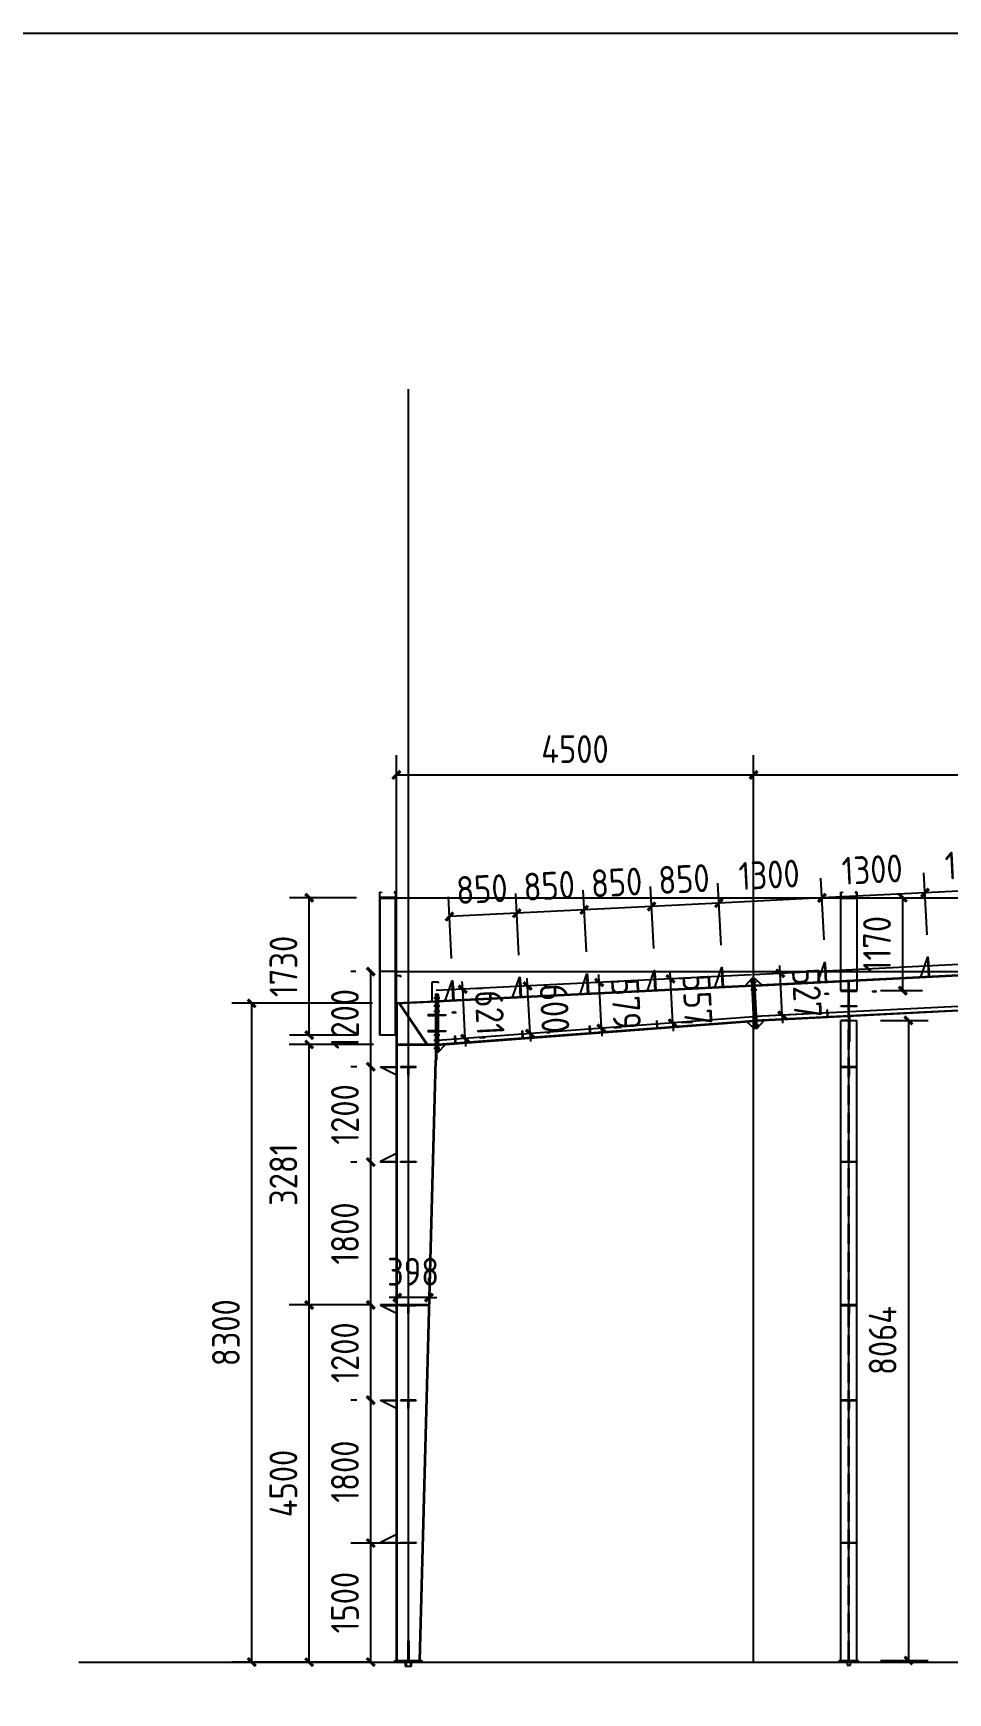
# Model space of a CAD drawing. Extents: x 102162 to 621267, y -39398 to 328893.
# Drawn here: x 176987 to 188513, y 65692 to 86602 of the extents above; entities that cross this region are included whole.
import ezdxf

# ---------------------------------------------------------------- set-up
doc = ezdxf.new("R2010")
doc.units = 0
doc.header["$LTSCALE"] = 1000
doc.header["$MEASUREMENT"] = 0
doc.linetypes.add('DASH', pattern=[0.35, 0.25, -0.1])
doc.layers.add('AXIS', color=3, linetype='Continuous')
doc.layers.add('DOTE', color=1, linetype='Continuous')
doc.styles.get("Standard").update_dxf_attribs({"font": 'gbenor.shx', "bigfont": 'gbcbig.shx'})
doc.dimstyles.get("Standard").update_dxf_attribs({"dimscale": 100, "dimtxt": 3.5, "dimasz": 1, "dimexe": 2.5, "dimexo": 3, "dimgap": 1.5, "dimtad": 1, "dimdec": 0, "dimzin": 0, "dimdsep": 46, "dimtxsty": 'Standard', "dimblk": 'ARCHTICK', "dimcen": 0.09, "dimadec": 0, "dimazin": 0, "dimtfac": 1, "dimtdec": 0, "dimtix": 1, "dimtmove": 2, "dimatfit": 3, "dimfxl": 1, "dimtolj": 1, "dimtzin": 0, "dimarcsym": 0})

# ---------------------------------------------------------------- blocks, each defined once
blk = doc.blocks.new('_ArchTick')
at = {"color": 0, "linetype": 'ByBlock', "const_width": 0.4}
blk.add_lwpolyline([(-0.5, -0.5), (0.5, 0.5)], dxfattribs=at)
blk = doc.blocks.new('*D3036')
at = {"layer": 'AXIS', "color": 0, "lineweight": -2}
for p, q in [((181565, 74676), (181565, 77507)), ((186065, 75169), (186065, 77507)), ((181565, 77257), (186065, 77257))]:
    blk.add_line(p, q, dxfattribs=at)
at = {"layer": 'Defpoints', "color": 0}
for p in [(186065, 77257), (186065, 74869), (181565, 74376)]:
    blk.add_point(p, dxfattribs=at)
at = {"layer": 'AXIS', "color": 0, "lineweight": -2, "xscale": 100, "yscale": 100, "zscale": 100, "rotation": 180}
blk.add_blockref('_ArchTick', (181565, 77257), dxfattribs=at)
at = {"layer": 'AXIS', "color": 0, "lineweight": -2, "xscale": 100, "yscale": 100, "zscale": 100}
blk.add_blockref('_ArchTick', (186065, 77257), dxfattribs=at)
at = {"layer": 'AXIS', "color": 0, "insert": (183815, 77582), "char_height": 350, "attachment_point": 5}
blk.add_mtext('\\A1;4500', dxfattribs=at)
blk = doc.blocks.new('*D3037')
at = {"layer": 'AXIS', "color": 0, "lineweight": -2}
for p, q in [((186065, 75169), (186065, 77507)), ((194365, 74097), (194365, 77507)), ((186065, 77257), (194365, 77257))]:
    blk.add_line(p, q, dxfattribs=at)
at = {"layer": 'Defpoints', "color": 0}
for p in [(194365, 77257), (186065, 74869), (194365, 73797)]:
    blk.add_point(p, dxfattribs=at)
at = {"layer": 'AXIS', "color": 0, "lineweight": -2, "xscale": 100, "yscale": 100, "zscale": 100, "rotation": 180}
blk.add_blockref('_ArchTick', (186065, 77257), dxfattribs=at)
at = {"layer": 'AXIS', "color": 0, "lineweight": -2, "xscale": 100, "yscale": 100, "zscale": 100}
blk.add_blockref('_ArchTick', (194365, 77257), dxfattribs=at)
at = {"layer": 'AXIS', "color": 0, "insert": (190215, 77582), "char_height": 350, "attachment_point": 5}
blk.add_mtext('\\A1;8300', dxfattribs=at)
blk = doc.blocks.new('*D3047')
at = {"layer": 'AXIS', "color": 0, "lineweight": -2}
for p, q in [((188252, 75242), (188213, 76021)), ((189551, 75307), (189512, 76086)), ((189524, 75836), (188226, 75771))]:
    blk.add_line(p, q, dxfattribs=at)
at = {"layer": 'Defpoints', "color": 0}
for p in [(188226, 75771), (188267, 74943), (189566, 75008)]:
    blk.add_point(p, dxfattribs=at)
at = {"layer": 'AXIS', "color": 0, "lineweight": -2, "xscale": 100, "yscale": 100, "zscale": 100}
for p, rotation in [((189524, 75836), 2.862405226111751), ((188226, 75771), 182.8624052261118)]:
    blk.add_blockref('_ArchTick', p, dxfattribs=dict(at, rotation=rotation))
at = {"layer": 'AXIS', "color": 0, "insert": (188859, 76129), "char_height": 350, "attachment_point": 5, "rotation": 2.8624}
blk.add_mtext('\\A1;1300', dxfattribs=at)
blk = doc.blocks.new('*D3048')
at = {"layer": 'AXIS', "color": 0, "lineweight": -2}
for p, q in [((186954, 75178), (186915, 75956)), ((188252, 75242), (188213, 76021)), ((188226, 75771), (186927, 75707))]:
    blk.add_line(p, q, dxfattribs=at)
at = {"layer": 'Defpoints', "color": 0}
for p in [(186927, 75707), (186969, 74878), (188267, 74943)]:
    blk.add_point(p, dxfattribs=at)
at = {"layer": 'AXIS', "color": 0, "lineweight": -2, "xscale": 100, "yscale": 100, "zscale": 100}
for p, rotation in [((186927, 75707), 182.8624052261118), ((188226, 75771), 2.862405226111751)]:
    blk.add_blockref('_ArchTick', p, dxfattribs=dict(at, rotation=rotation))
at = {"layer": 'AXIS', "color": 0, "insert": (187560, 76064), "char_height": 350, "attachment_point": 5, "rotation": 2.8624}
blk.add_mtext('\\A1;1300', dxfattribs=at)
blk = doc.blocks.new('*D3049')
at = {"layer": 'AXIS', "color": 0, "lineweight": -2}
for p, q in [((186954, 75178), (186915, 75956)), ((185655, 75113), (185617, 75891)), ((186927, 75707), (185629, 75642))]:
    blk.add_line(p, q, dxfattribs=at)
at = {"layer": 'Defpoints', "color": 0}
for p in [(185629, 75642), (186969, 74878), (185670, 74813)]:
    blk.add_point(p, dxfattribs=at)
at = {"layer": 'AXIS', "color": 0, "lineweight": -2, "xscale": 100, "yscale": 100, "zscale": 100}
for p, rotation in [((185629, 75642), 182.8624052261118), ((186927, 75707), 2.862405226111751)]:
    blk.add_blockref('_ArchTick', p, dxfattribs=dict(at, rotation=rotation))
at = {"layer": 'AXIS', "color": 0, "insert": (186262, 75999), "char_height": 350, "attachment_point": 5, "rotation": 2.8624}
blk.add_mtext('\\A1;1300', dxfattribs=at)
blk = doc.blocks.new('*D3050')
at = {"layer": 'AXIS', "color": 0, "lineweight": -2}
for p, q in [((184807, 75070), (184768, 75849)), ((185655, 75113), (185617, 75891)), ((185629, 75642), (184780, 75599))]:
    blk.add_line(p, q, dxfattribs=at)
at = {"layer": 'Defpoints', "color": 0}
for p in [(184780, 75599), (184822, 74771), (185670, 74813)]:
    blk.add_point(p, dxfattribs=at)
at = {"layer": 'AXIS', "color": 0, "lineweight": -2, "xscale": 100, "yscale": 100, "zscale": 100}
for p, rotation in [((185629, 75642), 2.86240522611295), ((184780, 75599), 182.862405226113)]:
    blk.add_blockref('_ArchTick', p, dxfattribs=dict(at, rotation=rotation))
at = {"layer": 'AXIS', "color": 0, "insert": (185188, 75945), "char_height": 350, "attachment_point": 5, "rotation": 2.8624}
blk.add_mtext('\\A1;850', dxfattribs=at)
blk = doc.blocks.new('*D3051')
at = {"layer": 'AXIS', "color": 0, "lineweight": -2}
for p, q in [((183958, 75028), (183919, 75806)), ((184807, 75070), (184768, 75849)), ((184780, 75599), (183931, 75557))]:
    blk.add_line(p, q, dxfattribs=at)
at = {"layer": 'Defpoints', "color": 0}
for p in [(183931, 75557), (183973, 74728), (184822, 74771)]:
    blk.add_point(p, dxfattribs=at)
at = {"layer": 'AXIS', "color": 0, "lineweight": -2, "xscale": 100, "yscale": 100, "zscale": 100}
for p, rotation in [((183931, 75557), 182.8624052261118), ((184780, 75599), 2.862405226111751)]:
    blk.add_blockref('_ArchTick', p, dxfattribs=dict(at, rotation=rotation))
at = {"layer": 'AXIS', "color": 0, "insert": (184339, 75902), "char_height": 350, "attachment_point": 5, "rotation": 2.8624}
blk.add_mtext('\\A1;850', dxfattribs=at)
blk = doc.blocks.new('*D3052')
at = {"layer": 'AXIS', "color": 0, "lineweight": -2}
for p, q in [((183109, 74985), (183070, 75764)), ((183958, 75028), (183919, 75806)), ((183931, 75557), (183082, 75514))]:
    blk.add_line(p, q, dxfattribs=at)
at = {"layer": 'Defpoints', "color": 0}
for p in [(183082, 75514), (183124, 74686), (183973, 74728)]:
    blk.add_point(p, dxfattribs=at)
at = {"layer": 'AXIS', "color": 0, "lineweight": -2, "xscale": 100, "yscale": 100, "zscale": 100}
for p, rotation in [((183082, 75514), 182.8624052261118), ((183931, 75557), 2.862405226111751)]:
    blk.add_blockref('_ArchTick', p, dxfattribs=dict(at, rotation=rotation))
at = {"layer": 'AXIS', "color": 0, "insert": (183490, 75860), "char_height": 350, "attachment_point": 5, "rotation": 2.8624}
blk.add_mtext('\\A1;850', dxfattribs=at)
blk = doc.blocks.new('*D3053')
at = {"layer": 'AXIS', "color": 0, "lineweight": -2}
for p, q in [((182260, 74943), (182221, 75721)), ((183109, 74985), (183070, 75764)), ((183082, 75514), (182233, 75472))]:
    blk.add_line(p, q, dxfattribs=at)
at = {"layer": 'Defpoints', "color": 0}
for p in [(182233, 75472), (183124, 74686), (182275, 74643)]:
    blk.add_point(p, dxfattribs=at)
at = {"layer": 'AXIS', "color": 0, "lineweight": -2, "xscale": 100, "yscale": 100, "zscale": 100}
for p, rotation in [((182233, 75472), 182.8624052261118), ((183082, 75514), 2.862405226111751)]:
    blk.add_blockref('_ArchTick', p, dxfattribs=dict(at, rotation=rotation))
at = {"layer": 'AXIS', "color": 0, "insert": (182642, 75818), "char_height": 350, "attachment_point": 5, "rotation": 2.8624}
blk.add_mtext('\\A1;850', dxfattribs=at)
blk = doc.blocks.new('*D3072')
at = {"layer": 'AXIS', "color": 0, "lineweight": -2}
for p, q in [((181415, 67579), (180991, 67579)), ((181241, 66079), (181241, 67579)), ((181245, 66079), (180991, 66079))]:
    blk.add_line(p, q, dxfattribs=at)
at = {"layer": 'Defpoints', "color": 0}
for p in [(181241, 67579), (181715, 67579), (181545, 66079)]:
    blk.add_point(p, dxfattribs=at)
at = {"layer": 'AXIS', "color": 0, "lineweight": -2, "xscale": 100, "yscale": 100, "zscale": 100}
for p, rotation in [((181241, 67579), 90), ((181241, 66079), 270)]:
    blk.add_blockref('_ArchTick', p, dxfattribs=dict(at, rotation=rotation))
at = {"layer": 'AXIS', "color": 0, "insert": (180916, 66829), "char_height": 350, "attachment_point": 5, "rotation": 90}
blk.add_mtext('\\A1;1500', dxfattribs=at)
blk = doc.blocks.new('*D3073')
at = {"layer": 'AXIS', "color": 0, "lineweight": -2}
for p, q in [((181065, 69379), (180991, 69379)), ((181241, 67579), (181241, 69379)), ((181415, 67579), (180991, 67579))]:
    blk.add_line(p, q, dxfattribs=at)
at = {"layer": 'Defpoints', "color": 0}
for p in [(181241, 69379), (181365, 69379), (181715, 67579)]:
    blk.add_point(p, dxfattribs=at)
at = {"layer": 'AXIS', "color": 0, "lineweight": -2, "xscale": 100, "yscale": 100, "zscale": 100}
for p, rotation in [((181241, 69379), 90), ((181241, 67579), 270)]:
    blk.add_blockref('_ArchTick', p, dxfattribs=dict(at, rotation=rotation))
at = {"layer": 'AXIS', "color": 0, "insert": (180916, 68479), "char_height": 350, "attachment_point": 5, "rotation": 90}
blk.add_mtext('\\A1;1800', dxfattribs=at)
blk = doc.blocks.new('*D3074')
at = {"layer": 'AXIS', "color": 0, "lineweight": -2}
for p, q in [((181065, 70579), (180991, 70579)), ((181241, 69379), (181241, 70579)), ((181065, 69379), (180991, 69379))]:
    blk.add_line(p, q, dxfattribs=at)
at = {"layer": 'Defpoints', "color": 0}
for p in [(181241, 70579), (181365, 70579), (181365, 69379)]:
    blk.add_point(p, dxfattribs=at)
at = {"layer": 'AXIS', "color": 0, "lineweight": -2, "xscale": 100, "yscale": 100, "zscale": 100}
for p, rotation in [((181241, 70579), 90), ((181241, 69379), 270)]:
    blk.add_blockref('_ArchTick', p, dxfattribs=dict(at, rotation=rotation))
at = {"layer": 'AXIS', "color": 0, "insert": (180916, 69979), "char_height": 350, "attachment_point": 5, "rotation": 90}
blk.add_mtext('\\A1;1200', dxfattribs=at)
blk = doc.blocks.new('*D3075')
at = {"layer": 'AXIS', "color": 0, "lineweight": -2}
for p, q in [((181065, 72379), (180991, 72379)), ((181241, 70579), (181241, 72379)), ((181065, 70579), (180991, 70579))]:
    blk.add_line(p, q, dxfattribs=at)
at = {"layer": 'Defpoints', "color": 0}
for p in [(181241, 72379), (181365, 72379), (181365, 70579)]:
    blk.add_point(p, dxfattribs=at)
at = {"layer": 'AXIS', "color": 0, "lineweight": -2, "xscale": 100, "yscale": 100, "zscale": 100}
for p, rotation in [((181241, 72379), 90), ((181241, 70579), 270)]:
    blk.add_blockref('_ArchTick', p, dxfattribs=dict(at, rotation=rotation))
at = {"layer": 'AXIS', "color": 0, "insert": (180916, 71479), "char_height": 350, "attachment_point": 5, "rotation": 90}
blk.add_mtext('\\A1;1800', dxfattribs=at)
blk = doc.blocks.new('*D3076')
at = {"layer": 'AXIS', "color": 0, "lineweight": -2}
for p, q in [((181065, 73579), (180991, 73579)), ((181241, 72379), (181241, 73579)), ((181065, 72379), (180991, 72379))]:
    blk.add_line(p, q, dxfattribs=at)
at = {"layer": 'Defpoints', "color": 0}
for p in [(181241, 73579), (181365, 73579), (181365, 72379)]:
    blk.add_point(p, dxfattribs=at)
at = {"layer": 'AXIS', "color": 0, "lineweight": -2, "xscale": 100, "yscale": 100, "zscale": 100}
for p, rotation in [((181241, 73579), 90), ((181241, 72379), 270)]:
    blk.add_blockref('_ArchTick', p, dxfattribs=dict(at, rotation=rotation))
at = {"layer": 'AXIS', "color": 0, "insert": (180916, 72979), "char_height": 350, "attachment_point": 5, "rotation": 90}
blk.add_mtext('\\A1;1200', dxfattribs=at)
blk = doc.blocks.new('*D3077')
at = {"layer": 'AXIS', "color": 0, "lineweight": -2}
for p, q in [((181055, 74779), (180991, 74779)), ((181241, 73579), (181241, 74779)), ((181065, 73579), (180991, 73579))]:
    blk.add_line(p, q, dxfattribs=at)
at = {"layer": 'Defpoints', "color": 0}
for p in [(181241, 74779), (181355, 74779), (181365, 73579)]:
    blk.add_point(p, dxfattribs=at)
at = {"layer": 'AXIS', "color": 0, "lineweight": -2, "xscale": 100, "yscale": 100, "zscale": 100}
for p, rotation in [((181241, 74779), 90), ((181241, 73579), 270)]:
    blk.add_blockref('_ArchTick', p, dxfattribs=dict(at, rotation=rotation))
at = {"layer": 'AXIS', "color": 0, "insert": (180916, 74179), "char_height": 350, "attachment_point": 5, "rotation": 90}
blk.add_mtext('\\A1;1200', dxfattribs=at)
blk = doc.blocks.new('*D3078')
at = {"layer": 'AXIS', "color": 0, "lineweight": -2}
for p, q in [((181265, 70579), (180215, 70579)), ((180465, 66079), (180465, 70579)), ((181245, 66079), (180215, 66079))]:
    blk.add_line(p, q, dxfattribs=at)
at = {"layer": 'Defpoints', "color": 0}
for p in [(180465, 70579), (181565, 70579), (181545, 66079)]:
    blk.add_point(p, dxfattribs=at)
at = {"layer": 'AXIS', "color": 0, "lineweight": -2, "xscale": 100, "yscale": 100, "zscale": 100}
for p, rotation in [((180465, 70579), 90), ((180465, 66079), 270)]:
    blk.add_blockref('_ArchTick', p, dxfattribs=dict(at, rotation=rotation))
at = {"layer": 'AXIS', "color": 0, "insert": (180140, 68329), "char_height": 350, "attachment_point": 5, "rotation": 90}
blk.add_mtext('\\A1;4500', dxfattribs=at)
blk = doc.blocks.new('*D3079')
at = {"layer": 'AXIS', "color": 0, "lineweight": -2}
for p, q in [((181275, 73860), (180215, 73860)), ((180465, 70579), (180465, 73860)), ((181265, 70579), (180215, 70579))]:
    blk.add_line(p, q, dxfattribs=at)
at = {"layer": 'Defpoints', "color": 0}
for p in [(180465, 73860), (181575, 73860), (181565, 70579)]:
    blk.add_point(p, dxfattribs=at)
at = {"layer": 'AXIS', "color": 0, "lineweight": -2, "xscale": 100, "yscale": 100, "zscale": 100}
for p, rotation in [((180465, 73860), 90), ((180465, 70579), 270)]:
    blk.add_blockref('_ArchTick', p, dxfattribs=dict(at, rotation=rotation))
at = {"layer": 'AXIS', "color": 0, "insert": (180140, 72220), "char_height": 350, "attachment_point": 5, "rotation": 90}
blk.add_mtext('\\A1;3281', dxfattribs=at)
blk = doc.blocks.new('*D3080')
at = {"layer": 'AXIS', "color": 0, "lineweight": -2}
for p, q in [((181265, 74379), (179491, 74379)), ((179741, 66079), (179741, 74379)), ((181245, 66079), (179491, 66079))]:
    blk.add_line(p, q, dxfattribs=at)
at = {"layer": 'Defpoints', "color": 0}
for p in [(179741, 74379), (181565, 74379), (181545, 66079)]:
    blk.add_point(p, dxfattribs=at)
at = {"layer": 'AXIS', "color": 0, "lineweight": -2, "xscale": 100, "yscale": 100, "zscale": 100}
for p, rotation in [((179741, 74379), 90), ((179741, 66079), 270)]:
    blk.add_blockref('_ArchTick', p, dxfattribs=dict(at, rotation=rotation))
at = {"layer": 'AXIS', "color": 0, "insert": (179416, 70229), "char_height": 350, "attachment_point": 5, "rotation": 90}
blk.add_mtext('\\A1;8300', dxfattribs=at)
blk = doc.blocks.new('*D3091')
at = {"color": 0, "lineweight": -2}
for p, q in [((187665, 75709), (188196, 75709)), ((187946, 74539), (187946, 75709)), ((187665, 74539), (188196, 74539))]:
    blk.add_line(p, q, dxfattribs=at)
at = {"layer": 'Defpoints', "color": 0}
for p in [(187365, 75709), (187946, 75709), (187365, 74539)]:
    blk.add_point(p, dxfattribs=at)
at = {"color": 0, "lineweight": -2, "xscale": 100, "yscale": 100, "zscale": 100}
for p, rotation in [((187946, 75709), 90), ((187946, 74539), 270)]:
    blk.add_blockref('_ArchTick', p, dxfattribs=dict(at, rotation=rotation))
at = {"color": 0, "insert": (187621, 75124), "char_height": 350, "attachment_point": 5, "rotation": 90}
blk.add_mtext('\\A1;1170', dxfattribs=at)
blk = doc.blocks.new('*D3094')
at = {"color": 0, "lineweight": -2}
for p, q in [((181061, 75709), (180216, 75709)), ((180466, 73979), (180466, 75709)), ((181061, 73979), (180216, 73979))]:
    blk.add_line(p, q, dxfattribs=at)
at = {"layer": 'Defpoints', "color": 0}
for p in [(180466, 75709), (181361, 75709), (181361, 73979)]:
    blk.add_point(p, dxfattribs=at)
at = {"color": 0, "lineweight": -2, "xscale": 100, "yscale": 100, "zscale": 100}
for p, rotation in [((180466, 75709), 90), ((180466, 73979), 270)]:
    blk.add_blockref('_ArchTick', p, dxfattribs=dict(at, rotation=rotation))
at = {"color": 0, "insert": (180141, 74844), "char_height": 350, "attachment_point": 5, "rotation": 90}
blk.add_mtext('\\A1;1730', dxfattribs=at)
blk = doc.blocks.new('*D3095')
at = {"layer": 'AXIS', "color": 0, "lineweight": -2}
for p, q in [((181575, 70879), (181575, 70922)), ((181974, 70879), (181974, 70922)), ((181575, 70672), (181475, 70672)), ((181974, 70672), (181575, 70672)), ((181974, 70672), (182074, 70672))]:
    blk.add_line(p, q, dxfattribs=at)
at = {"layer": 'Defpoints', "color": 0}
for p in [(181575, 70672), (181575, 70579), (181974, 70579)]:
    blk.add_point(p, dxfattribs=at)
at = {"layer": 'AXIS', "color": 0, "lineweight": -2, "xscale": 100, "yscale": 100, "zscale": 100}
blk.add_blockref('_ArchTick', (181575, 70672), dxfattribs=at)
at = {"layer": 'AXIS', "color": 0, "lineweight": -2, "xscale": 100, "yscale": 100, "zscale": 100, "rotation": 180}
blk.add_blockref('_ArchTick', (181974, 70672), dxfattribs=at)
at = {"layer": 'AXIS', "color": 0, "insert": (181775, 70997), "char_height": 350, "attachment_point": 5}
blk.add_mtext('\\A1;398', dxfattribs=at)
blk = doc.blocks.new('*D3098')
at = {"color": 0, "lineweight": -2}
for p, q in [((187665, 74163), (188267, 74163)), ((188017, 74163), (188017, 66099)), ((187665, 66099), (188267, 66099))]:
    blk.add_line(p, q, dxfattribs=at)
at = {"layer": 'Defpoints', "color": 0}
for p in [(187365, 74163), (187365, 66099), (188017, 66099)]:
    blk.add_point(p, dxfattribs=at)
at = {"color": 0, "lineweight": -2, "xscale": 100, "yscale": 100, "zscale": 100}
for p, rotation in [((188017, 74163), 90), ((188017, 66099), 270)]:
    blk.add_blockref('_ArchTick', p, dxfattribs=dict(at, rotation=rotation))
at = {"color": 0, "insert": (187692, 70131), "char_height": 350, "attachment_point": 5, "rotation": 90}
blk.add_mtext('\\A1;8064', dxfattribs=at)
blk = doc.blocks.new('*D3100')
at = {"color": 0, "lineweight": -2}
for p, q in [((183218, 74597), (183213, 74697)), ((183248, 73998), (183218, 74597)), ((183428, 74607), (183468, 74609)), ((183248, 73998), (183253, 73898)), ((183458, 74008), (183497, 74010))]:
    blk.add_line(p, q, dxfattribs=at)
at = {"layer": 'Defpoints', "color": 0}
for p in [(183128, 74592), (183218, 74597), (183158, 73993)]:
    blk.add_point(p, dxfattribs=at)
at = {"color": 0, "lineweight": -2, "xscale": 100, "yscale": 100, "zscale": 100}
for p, rotation in [((183218, 74597), 272.8624052261177), ((183248, 73998), 92.86240522611776)]:
    blk.add_blockref('_ArchTick', p, dxfattribs=dict(at, rotation=rotation))
at = {"color": 0, "insert": (183557, 74314), "char_height": 350, "attachment_point": 5, "rotation": 272.8624}
blk.add_mtext('\\A1;600', dxfattribs=at)
blk = doc.blocks.new('*D3101')
at = {"color": 0, "lineweight": -2}
for p, q in [((184120, 74642), (184115, 74742)), ((184277, 74650), (184370, 74654)), ((184149, 74064), (184120, 74642)), ((184149, 74064), (184154, 73964)), ((184306, 74072), (184399, 74077))]:
    blk.add_line(p, q, dxfattribs=at)
at = {"layer": 'Defpoints', "color": 0}
for p in [(183977, 74635), (184120, 74642), (184006, 74057)]:
    blk.add_point(p, dxfattribs=at)
at = {"color": 0, "lineweight": -2, "xscale": 100, "yscale": 100, "zscale": 100}
for p, rotation in [((184120, 74642), 272.8624052261032), ((184149, 74064), 92.86240522610319)]:
    blk.add_blockref('_ArchTick', p, dxfattribs=dict(at, rotation=rotation))
at = {"color": 0, "insert": (184459, 74369), "char_height": 350, "attachment_point": 5, "rotation": 272.8624}
blk.add_mtext('\\A1;579', dxfattribs=at)
blk = doc.blocks.new('*D3102')
at = {"color": 0, "lineweight": -2}
for p, q in [((185019, 74687), (185014, 74787)), ((185047, 74130), (185019, 74687)), ((185126, 74692), (185269, 74699)), ((185047, 74130), (185052, 74030)), ((185154, 74136), (185297, 74143))]:
    blk.add_line(p, q, dxfattribs=at)
at = {"layer": 'Defpoints', "color": 0}
for p in [(184826, 74677), (185019, 74687), (184854, 74121)]:
    blk.add_point(p, dxfattribs=at)
at = {"color": 0, "lineweight": -2, "xscale": 100, "yscale": 100, "zscale": 100}
for p, rotation in [((185019, 74687), 272.8624052261235), ((185047, 74130), 92.86240522612347)]:
    blk.add_blockref('_ArchTick', p, dxfattribs=dict(at, rotation=rotation))
at = {"color": 0, "insert": (185358, 74425), "char_height": 350, "attachment_point": 5, "rotation": 272.8624}
blk.add_mtext('\\A1;557', dxfattribs=at)
blk = doc.blocks.new('*D3103')
at = {"color": 0, "lineweight": -2}
for p, q in [((186674, 74770), (186151, 74743)), ((186401, 74756), (186396, 74856)), ((186427, 74230), (186401, 74756)), ((186700, 74243), (186177, 74217)), ((186427, 74230), (186432, 74130))]:
    blk.add_line(p, q, dxfattribs=at)
at = {"layer": 'Defpoints', "color": 0}
for p in [(186401, 74756), (186974, 74785), (187000, 74258)]:
    blk.add_point(p, dxfattribs=at)
at = {"color": 0, "lineweight": -2, "xscale": 100, "yscale": 100, "zscale": 100}
for p, rotation in [((186401, 74756), 272.8624052261072), ((186427, 74230), 92.86240522610716)]:
    blk.add_blockref('_ArchTick', p, dxfattribs=dict(at, rotation=rotation))
at = {"color": 0, "insert": (186738, 74509), "char_height": 350, "attachment_point": 5, "rotation": 272.8624}
blk.add_mtext('\\A1;527', dxfattribs=at)
blk = doc.blocks.new('*D3118')
at = {"color": 0, "lineweight": -2}
for p, q in [((182400, 74556), (182395, 74656)), ((182431, 73936), (182400, 74556)), ((182579, 74565), (182650, 74568)), ((182431, 73936), (182436, 73836)), ((182610, 73945), (182681, 73948))]:
    blk.add_line(p, q, dxfattribs=at)
at = {"layer": 'Defpoints', "color": 0}
for p in [(182279, 74550), (182400, 74556), (182310, 73930)]:
    blk.add_point(p, dxfattribs=at)
at = {"color": 0, "lineweight": -2, "xscale": 100, "yscale": 100, "zscale": 100}
for p, rotation in [((182400, 74556), 272.8624052261097), ((182431, 73936), 92.8624052261097)]:
    blk.add_blockref('_ArchTick', p, dxfattribs=dict(at, rotation=rotation))
at = {"color": 0, "insert": (182740, 74262), "char_height": 350, "attachment_point": 5, "rotation": 272.8624}
blk.add_mtext('\\A1;621', dxfattribs=at)

msp = doc.modelspace()

# ---------------------------------------------------------------- linework, layer by layer
at = {"color": 4}
for p, q in [((181355.4, 75709), (181355.4, 75779)), ((181355.4, 75779), (181375.4, 75779)), ((181555.4, 75711), (181355.4, 75711)), ((181555.4, 75709), (181355.4, 75709)), ((181355.4, 73979), (181355.4, 75703)), ((181357.4, 75709), (181357.4, 75779)), ((181375.4, 75777), (181357.4, 75777)), ((181361.4, 73979), (181361.4, 75703)), ((181375.4, 75779), (181375.4, 75777)), ((181555.4, 75779), (181535.4, 75779)), ((181535.4, 75779), (181535.4, 75777)), ((181535.4, 75777), (181553.4, 75777)), ((181549.4, 75709), (216175.4, 75709)), ((181549.4, 75703), (181549.4, 73979)), ((181553.4, 75777), (181553.4, 75709)), ((181555.4, 75779), (181555.4, 75709)), ((181555.4, 75703), (181555.4, 73979)), ((187165.4, 74538.7), (187165.4, 75779)), ((187165.4, 75709), (187165.4, 75779)), ((187165.4, 75779), (187185.4, 75779)), ((187365.4, 75711), (187165.4, 75711)), ((187365.4, 75709), (187165.4, 75709)), ((187167.4, 75709), (187167.4, 75779)), ((187185.4, 75777), (187167.4, 75777)), ((187185.4, 75779), (187185.4, 75777)), ((187365.4, 75779), (187345.4, 75779)), ((187345.4, 75779), (187345.4, 75777)), ((187345.4, 75777), (187363.4, 75777)), ((187363.4, 75777), (187363.4, 75709)), ((187365.4, 75779), (187365.4, 74538.7)), ((187365.4, 75779), (187365.4, 75709)), ((181549.4, 74779), (216175.4, 74779)), ((187265.4, 74538.7), (187165.4, 74538.7)), ((187165.4, 74538.7), (187165.4, 74530.7)), ((187165.4, 74530.7), (187365.4, 74530.7)), ((187262.4, 74346.7), (187262.4, 74530.7)), ((187365.4, 74538.7), (187265.4, 74538.7)), ((187268.4, 74346.7), (187268.4, 74530.7)), ((187365.4, 74530.7), (187365.4, 74538.7)), ((187165.4, 74338.7), (187165.4, 74346.7)), ((187165.4, 74346.7), (187365.4, 74346.7)), ((187265.4, 74338.7), (187165.4, 74338.7)), ((187365.4, 74338.7), (187265.4, 74338.7)), ((187365.4, 74346.7), (187365.4, 74338.7)), ((181555.4, 73979), (181355.4, 73979))]:
    msp.add_line(p, q, dxfattribs=at)
at = {"color": 2}
for p, q in [((181355.4, 75709), (181355.4, 75703)), ((181355.4, 75709), (181555.4, 75709)), ((181355.4, 75703), (181555.4, 75703)), ((181555.4, 75709), (181555.4, 75703)), ((187165.4, 75709), (187365.4, 75709)), ((187165.4, 75709), (187165.4, 75703)), ((187165.4, 75709), (187365.4, 75709)), ((187165.4, 75703), (187365.4, 75703)), ((187365.4, 75709), (187365.4, 75703)), ((186874.4, 74644.5), (186961.8, 74899.1)), ((186961.8, 74899.1), (186967.8, 74899.4)), ((186974.3, 74649.5), (186961.8, 74899.1)), ((186980.2, 74649.8), (186967.8, 74899.4)), ((186968.8, 74877.9), (186980.2, 74649.8)), ((188172.8, 74709.4), (188260.1, 74964.1)), ((188260.1, 74964.1), (188266.1, 74964.4)), ((188272.6, 74714.4), (188260.1, 74964.1)), ((188278.6, 74714.7), (188266.1, 74964.4)), ((188267.2, 74942.8), (188278.6, 74714.7)), ((181555.4, 74779), (181355.4, 74779)), ((182180.2, 74409.8), (182267.6, 74664.4)), ((182267.6, 74664.4), (182273.6, 74664.7)), ((182280.1, 74414.7), (182267.6, 74664.4)), ((182286.1, 74415), (182273.6, 74664.7)), ((183029.2, 74452.2), (183116.6, 74706.9)), ((183116.6, 74706.9), (183122.6, 74707.2)), ((183129.1, 74457.2), (183116.6, 74706.9)), ((183135, 74457.5), (183122.6, 74707.2)), ((183123.6, 74685.7), (183135, 74457.5)), ((183878.1, 74494.7), (183965.5, 74749.3)), ((183965.5, 74749.3), (183971.5, 74749.6)), ((183978, 74499.6), (183965.5, 74749.3)), ((183984, 74499.9), (183971.5, 74749.6)), ((183972.6, 74728.1), (183984, 74499.9)), ((184727.1, 74537.1), (184814.4, 74791.8)), ((184814.4, 74791.8), (184820.4, 74792.1)), ((184826.9, 74542.1), (184814.4, 74791.8)), ((184832.9, 74542.4), (184820.4, 74792.1)), ((184821.5, 74770.5), (184832.9, 74542.4)), ((185576, 74579.5), (185663.4, 74834.2)), ((185663.4, 74834.2), (185669.4, 74834.5)), ((185675.9, 74584.5), (185663.4, 74834.2)), ((185681.9, 74584.8), (185669.4, 74834.5)), ((185670.5, 74813), (185681.9, 74584.8)), ((186042.9, 74693), (185957.5, 74598.6)), ((186025.2, 74647.1), (186101.1, 74650.9)), ((186042.9, 74693), (186078.9, 74694.8)), ((186074.4, 74063.8), (186042.9, 74693)), ((186092.4, 74064.7), (186060.9, 74693.9)), ((186110.3, 74065.6), (186078.9, 74694.8)), ((186078.9, 74694.8), (186173.3, 74609.4)), ((187165.4, 74779), (187365.4, 74779)), ((182035.4, 74449.4), (182111.4, 74449.4)), ((182073.4, 74494.4), (182055.4, 74494.4)), ((182055.4, 74494.4), (182055.4, 73664.4)), ((182073.4, 74404.4), (182073.4, 74494.4)), ((182073.4, 74494.4), (182091.4, 74494.4)), ((182091.4, 74494.4), (182091.4, 73764.4)), ((182274.7, 74643.2), (182286.1, 74415)), ((186030.2, 74547.2), (186106.1, 74551)), ((186989.7, 74505.5), (186989.7, 74494.5)), ((187589, 74535.5), (187589, 74524.5)), ((181555.4, 73979), (181555.4, 74379)), ((181555.4, 74379), (181565.4, 74379)), ((181565.4, 74379), (181565.4, 73979)), ((182055.4, 74234.4), (181960.4, 74234.4)), ((181960.4, 74234.4), (181960.4, 74224.4)), ((182035.4, 74349.4), (182111.4, 74349.4)), ((182035.4, 74279.4), (182111.4, 74279.4)), ((182055.4, 74229.4), (182055.4, 74234.4)), ((182073.4, 74404.4), (182073.4, 73785.9)), ((182091.4, 74229.4), (182091.4, 74234.4)), ((182091.4, 74234.4), (182186.4, 74234.4)), ((182186.4, 74234.4), (182186.4, 74224.4)), ((182291.4, 74270.6), (182291.4, 74259.6)), ((186997.8, 74298.2), (186991.8, 74297.9)), ((186996.3, 74208), (186991.8, 74297.9)), ((187002.3, 74208.3), (186997.8, 74298.2)), ((181960.4, 74224.4), (182055.4, 74224.4)), ((182055.4, 74034.4), (181960.4, 74034.4)), ((181960.4, 74034.4), (181960.4, 74024.4)), ((181960.4, 74024.4), (182055.4, 74024.4)), ((182055.4, 74029.4), (182055.4, 74034.4)), ((182186.4, 74224.4), (182091.4, 74224.4)), ((182091.4, 74029.4), (182091.4, 74034.4)), ((182091.4, 74034.4), (182186.4, 74034.4)), ((182186.4, 74024.4), (182091.4, 74024.4)), ((182186.4, 74034.4), (182186.4, 74024.4)), ((183150.3, 74032.8), (183156.3, 74033.3)), ((183154.8, 73942.9), (183150.3, 74032.8)), ((183160.8, 73943.4), (183156.3, 74033.3)), ((183998.2, 74096.5), (184004.1, 74097)), ((184002.6, 74006.6), (183998.2, 74096.5)), ((184008.6, 74007), (184004.1, 74097)), ((184846, 74160.2), (184852, 74160.6)), ((184850.5, 74070.3), (184846, 74160.2)), ((184850.5, 74070.3), (184856.5, 74070.7)), ((184856.5, 74070.7), (184852, 74160.6)), ((186074.4, 74063.8), (185980, 74147)), ((186047.2, 74207.6), (186123.1, 74211.4)), ((186052.2, 74107.7), (186128.1, 74111.5)), ((186074.4, 74063.8), (186110.3, 74065.6)), ((186110.3, 74065.6), (186195.7, 74160)), ((187002.3, 74208.3), (186996.3, 74208)), ((187265.4, 74163.5), (187165.4, 74163.5)), ((187268.4, 74163.5), (187268.4, 74213.6)), ((187268.4, 74163.5), (187268.4, 73893.5)), ((187278.4, 73893.5), (187278.5, 74214.1)), ((181565.4, 73979), (181555.4, 73979)), ((182111.4, 73979.4), (182035.4, 73979.4)), ((182111.4, 73909.4), (182035.4, 73909.4)), ((182091.4, 73764.4), (182181.8, 73861.8)), ((182302.4, 73969.2), (182308.4, 73969.6)), ((182306.9, 73879.3), (182302.4, 73969.2)), ((182306.9, 73879.3), (182312.9, 73879.7)), ((182312.9, 73879.7), (182308.4, 73969.6)), ((183154.8, 73942.9), (183160.8, 73943.4)), ((184002.6, 74006.6), (184008.6, 74007)), ((187268.4, 73893.5), (187278.4, 73893.5)), ((182111.4, 73809.4), (182035.4, 73809.4)), ((182091.4, 73764.4), (182055.4, 73764.4)), ((182055.4, 73664.4), (182073.4, 73664.4)), ((182073.4, 73664.4), (182073.4, 73785.9)), ((181365.4, 73579), (181365.4, 73573)), ((181365.4, 73579), (181565.4, 73579)), ((181365.4, 73573), (181565.4, 73573)), ((181565.4, 73473), (181365.4, 73573)), ((181565.4, 73573), (181565.4, 73473)), ((181715.4, 73579), (181615.4, 73579)), ((181615.4, 73579), (181615.4, 73573)), ((181615.4, 73573), (181815.4, 73573)), ((181712.4, 73473), (181712.4, 73573)), ((181712.4, 73573), (181718.4, 73573)), ((181715.4, 73473), (181712.4, 73473)), ((181815.4, 73579), (181715.4, 73579)), ((181715.4, 73579), (181715.4, 73473)), ((181718.4, 73473), (181715.4, 73473)), ((181718.4, 73573), (181718.4, 73473)), ((181815.4, 73573), (181815.4, 73579)), ((187265.4, 73579), (187165.4, 73579)), ((187165.4, 73579), (187165.4, 73573)), ((187165.4, 73573), (187365.4, 73573)), ((187262.4, 73473), (187262.4, 73573)), ((187262.4, 73573), (187268.4, 73573)), ((187265.4, 73473), (187262.4, 73473)), ((187365.4, 73579), (187265.4, 73579)), ((187265.4, 73579), (187265.4, 73473)), ((187268.4, 73473), (187265.4, 73473)), ((187268.4, 73573), (187268.4, 73473)), ((187365.4, 73573), (187365.4, 73579)), ((181565.4, 72485), (181365.4, 72385)), ((181365.4, 72379), (181365.4, 72385)), ((181365.4, 72385), (181565.4, 72385)), ((181565.4, 72379), (181365.4, 72379)), ((181565.4, 72385), (181565.4, 72485)), ((181615.4, 72379), (181615.4, 72385)), ((181615.4, 72385), (181815.4, 72385)), ((181715.4, 72379), (181615.4, 72379)), ((181715.4, 72485), (181712.4, 72485)), ((181712.4, 72485), (181712.4, 72385)), ((181712.4, 72385), (181718.4, 72385)), ((181715.4, 72379), (181715.4, 72485)), ((181718.4, 72485), (181715.4, 72485)), ((181815.4, 72379), (181715.4, 72379)), ((181718.4, 72385), (181718.4, 72485)), ((181815.4, 72385), (181815.4, 72379)), ((187165.4, 72379), (187165.4, 72385)), ((187165.4, 72385), (187365.4, 72385)), ((187265.4, 72379), (187165.4, 72379)), ((187265.4, 72485), (187262.4, 72485)), ((187262.4, 72485), (187262.4, 72385)), ((187262.4, 72385), (187268.4, 72385)), ((187265.4, 72379), (187265.4, 72485)), ((187268.4, 72485), (187265.4, 72485)), ((187365.4, 72379), (187265.4, 72379)), ((187268.4, 72385), (187268.4, 72485)), ((187365.4, 72385), (187365.4, 72379)), ((181565.4, 70579), (181365.4, 70579)), ((181365.4, 70579), (181365.4, 70573)), ((181365.4, 70573), (181565.4, 70573)), ((181565.4, 70473), (181365.4, 70573)), ((181565.4, 70573), (181565.4, 70473)), ((181715.4, 70579), (181615.4, 70579)), ((181615.4, 70579), (181615.4, 70573)), ((181615.4, 70573), (181815.4, 70573)), ((181712.4, 70473), (181712.4, 70573)), ((181712.4, 70573), (181718.4, 70573)), ((181715.4, 70473), (181712.4, 70473)), ((181815.4, 70579), (181715.4, 70579)), ((181715.4, 70579), (181715.4, 70473)), ((181718.4, 70473), (181715.4, 70473)), ((181718.4, 70573), (181718.4, 70473)), ((181815.4, 70573), (181815.4, 70579)), ((187265.4, 70579), (187165.4, 70579)), ((187165.4, 70579), (187165.4, 70573)), ((187165.4, 70573), (187365.4, 70573)), ((187262.4, 70473), (187262.4, 70573)), ((187262.4, 70573), (187268.4, 70573)), ((187265.4, 70473), (187262.4, 70473)), ((187365.4, 70579), (187265.4, 70579)), ((187265.4, 70579), (187265.4, 70473)), ((187268.4, 70473), (187265.4, 70473)), ((187268.4, 70573), (187268.4, 70473)), ((187365.4, 70573), (187365.4, 70579)), ((181365.4, 69379), (181365.4, 69373)), ((181365.4, 69379), (181565.4, 69379)), ((181365.4, 69373), (181565.4, 69373)), ((181565.4, 69273), (181365.4, 69373)), ((181565.4, 69373), (181565.4, 69273)), ((181715.4, 69379), (181615.4, 69379)), ((181615.4, 69379), (181615.4, 69373)), ((181615.4, 69373), (181815.4, 69373)), ((181712.4, 69273), (181712.4, 69373)), ((181712.4, 69373), (181718.4, 69373)), ((181715.4, 69273), (181712.4, 69273)), ((181815.4, 69379), (181715.4, 69379)), ((181715.4, 69379), (181715.4, 69273)), ((181718.4, 69273), (181715.4, 69273)), ((181718.4, 69373), (181718.4, 69273)), ((181815.4, 69373), (181815.4, 69379)), ((187265.4, 69379), (187165.4, 69379)), ((187165.4, 69379), (187165.4, 69373)), ((187165.4, 69373), (187365.4, 69373)), ((187262.4, 69273), (187262.4, 69373)), ((187262.4, 69373), (187268.4, 69373)), ((187265.4, 69273), (187262.4, 69273)), ((187365.4, 69379), (187265.4, 69379)), ((187265.4, 69379), (187265.4, 69273)), ((187268.4, 69273), (187265.4, 69273)), ((187268.4, 69373), (187268.4, 69273)), ((187365.4, 69373), (187365.4, 69379)), ((181565.4, 67685), (181365.4, 67585)), ((181365.4, 67579), (181365.4, 67585)), ((181365.4, 67585), (181565.4, 67585)), ((181715.4, 67579), (181365.4, 67579)), ((181565.4, 67585), (181565.4, 67685)), ((181615.4, 67579), (181615.4, 67585)), ((181615.4, 67585), (181815.4, 67585)), ((181715.4, 67579), (181615.4, 67579)), ((181715.4, 67685), (181712.4, 67685)), ((181712.4, 67685), (181712.4, 67585)), ((181712.4, 67585), (181718.4, 67585)), ((181715.4, 67579), (181715.4, 67685)), ((181718.4, 67685), (181715.4, 67685)), ((181815.4, 67579), (181715.4, 67579)), ((181718.4, 67585), (181718.4, 67685)), ((181815.4, 67585), (181815.4, 67579)), ((187165.4, 67579), (187165.4, 67585)), ((187165.4, 67585), (187365.4, 67585)), ((187265.4, 67579), (187165.4, 67579)), ((187265.4, 67685), (187262.4, 67685)), ((187262.4, 67685), (187262.4, 67585)), ((187262.4, 67585), (187268.4, 67585)), ((187265.4, 67579), (187265.4, 67685)), ((187268.4, 67685), (187265.4, 67685)), ((187365.4, 67579), (187265.4, 67579)), ((187268.4, 67585), (187268.4, 67685)), ((187365.4, 67585), (187365.4, 67579)), ((181711.4, 66099), (181711.4, 66349)), ((181711.4, 66349), (181715.4, 66349)), ((181715.4, 66349), (181719.4, 66349)), ((181719.4, 66349), (181719.4, 66099)), ((181545.4, 66079), (181545.4, 66099)), ((181545.4, 66099), (181885.4, 66099)), ((181715.4, 66079), (181545.4, 66079)), ((181719.4, 66099), (181711.4, 66099)), ((181885.4, 66079), (181715.4, 66079)), ((181885.4, 66099), (181885.4, 66079)), ((187145.4, 66079), (187145.4, 66099)), ((187145.4, 66099), (187385.4, 66099)), ((187265.4, 66079), (187145.4, 66079)), ((187265.4, 66079), (187225.4, 66079)), ((187385.4, 66079), (187265.4, 66079)), ((187385.4, 66099), (187385.4, 66079))]:
    msp.add_line(p, q, dxfattribs=at)
for p, q in [((198858.7, 75378.8), (186058.7, 74738.8)), ((186065.4, 66079), (186065.4, 75379)), ((198865.4, 75244), (186065.4, 74604)), ((194365.8, 75011), (186083.8, 74596.9)), ((186040.7, 74737.9), (182066.7, 74539.2)), ((186047.8, 74595.1), (181565.4, 74371)), ((186047.4, 74603.1), (182073.4, 74404.4)), ((194367, 74626.6), (186085, 74212.5)), ((194369.5, 74576.7), (186087.5, 74162.6)), ((194369.9, 74568.7), (186087.9, 74154.6)), ((186989.7, 74500), (186964.7, 74500)), ((186964.7, 74500), (187014.7, 74500)), ((187589, 74530), (187564, 74530)), ((187564, 74530), (187614, 74530)), ((182055.4, 74403.5), (181565.4, 74379)), ((181575.4, 66099), (181575.4, 74371.5)), ((181945.7, 73860.4), (181597.7, 74372.6)), ((181955.4, 73860.3), (181607.1, 74373.1)), ((182091.4, 74255.1), (182080.9, 74254.6)), ((182291.4, 74265.1), (182266.4, 74265.1)), ((182266.4, 74265.1), (182316.4, 74265.1)), ((182073.4, 73853.7), (186069.9, 74153.8)), ((182087.7, 73912.9), (186065.7, 74211.6)), ((182091.4, 73863.1), (186069.5, 74161.8)), ((187165.4, 74163.5), (187365.4, 74163.5)), ((182055.4, 73860.4), (181575.4, 73860.4)), ((182055.4, 73852.4), (181575.4, 73852.4)), ((181855.4, 66099), (182055.4, 73664.4)), ((181865.9, 66099), (182065.4, 73664.4)), ((177562.3, 66079), (220234.7, 66079))]:
    msp.add_line(p, q)
at = {"color": 6}
for p, q in [((181565.4, 74379), (181565.4, 74729)), ((181565.4, 74729), (181615.4, 74729)), ((181615.4, 74729), (181615.4, 74709)), ((182014.8, 74401.5), (182014.8, 74651.5)), ((182014.8, 74651.5), (182089.8, 74651.5)), ((182089.8, 74651.5), (182089.8, 74631.5)), ((181565.4, 74379), (182014.8, 74401.5)), ((181675.4, 66079), (181675.4, 66029)), ((181685.4, 66079), (181685.4, 66029)), ((181745.4, 66029), (181745.4, 66079)), ((181755.4, 66029), (181755.4, 66079)), ((187245.4, 66079), (187245.4, 66039)), ((187285.4, 66039), (187285.4, 66079)), ((181675.4, 66029), (181755.4, 66029)), ((187245.4, 66039), (187285.4, 66039))]:
    msp.add_line(p, q, dxfattribs=at)
at = {"color": 1}
msp.add_line((182091.4, 73863.1), (182064.8, 74396), dxfattribs=at)
at = {"color": 0}
for p, q in [((181973.8, 70579), (181575.4, 70579)), ((181973.6, 70571), (181575.4, 70571))]:
    msp.add_line(p, q, dxfattribs=at)
msp.add_lwpolyline([(176411.7, 86601.7), (220961.7, 86601.7), (220961.7, 55101.7), (176411.7, 55101.7)], close=True)
for centre in [(186989.7, 74500), (187589, 74530), (182291.4, 74265.1)]:
    msp.add_ellipse(centre, major_axis=(25, 0), ratio=0.22)
at = {"layer": 'DOTE'}
for p, q in [((181715.4, 66079), (181715.4, 82116.1)), ((187265.4, 66079), (187265.4, 74664))]:
    msp.add_line(p, q, dxfattribs=at)
at = {"layer": 'DOTE', "color": 0}
for p, q in [((187165.4, 74651), (187165.4, 74659)), ((181565.4, 66079), (181565.4, 74379)), ((187165.4, 66099), (187165.4, 74163.5)), ((187365.4, 66099), (187365.4, 74163.5))]:
    msp.add_line(p, q, dxfattribs=at)
at = {"layer": 'DOTE', "color": 2}
for p, q in [((187261.4, 74221.3), (187261.4, 74655.8)), ((187269.4, 74221.7), (187269.4, 74656.2))]:
    msp.add_line(p, q, dxfattribs=at)
at = {"layer": 'DOTE', "color": 0, "linetype": 'DASH'}
for p, q in [((187262.4, 66099), (187262.4, 74163.5)), ((187268.4, 66099), (187268.4, 74163.5))]:
    msp.add_line(p, q, dxfattribs=at)

# ---------------------------------------------------------------- dimensions: what is measured, and where the dimension line sits
at = {"color": 4}
for p1, p2, distance, picture, middle in [((181361.4, 73979), (181361.4, 75709), 895.5, '*D3094', (180140.9, 74844)), ((187365.4, 74538.7), (187365.4, 75709), -580.6, '*D3091', (187621, 75123.9))]:
    dim = msp.add_aligned_dim(p1=p1, p2=p2, distance=distance, dimstyle='Standard', dxfattribs=at)
    dim.commit()
    dim.dimension.update_dxf_attribs({"geometry": picture, "text_midpoint": middle})
at = {"color": 1}
for p1, p2, distance, picture, middle in [((186999.8, 74258.2), (186973.5, 74784.6), 573.7, '*D3103', (186738.3, 74509)), ((182310.4, 73929.7), (182279.4, 74549.9), -121.2, '*D3118', (182740.5, 74262.1)), ((183158.3, 73993.3), (183128.3, 74592.3), -89.7, '*D3100', (183557.4, 74313.5)), ((184006.1, 74057), (183977.2, 74634.8), -143.3, '*D3101', (184459.4, 74369.3)), ((184854, 74120.7), (184826.2, 74677.2), -193.1, '*D3102', (185357.6, 74424.8))]:
    dim = msp.add_aligned_dim(p1=p1, p2=p2, distance=distance, dimstyle='Standard', dxfattribs=at)
    dim.commit()
    dim.dimension.update_dxf_attribs({"geometry": picture, "text_midpoint": middle})
dim = msp.add_aligned_dim(p1=(187365.3959, 74163.4517), p2=(187365.3959, 66099.0139), distance=652.0884, dimstyle='Standard')
dim.commit()
dim.dimension.update_dxf_attribs({"geometry": '*D3098', "text_midpoint": (187692.4843, 70131.2328)})
at = {"layer": 'AXIS'}
for base, p1, p2, picture, middle in [((186065.4, 77257.2), (181565.4, 74376.4), (186065.4, 74869.2), '*D3036', (183815.4, 77582.2)), ((194365.4, 77257.2), (186065.4, 74869.2), (194365.4, 73797.2), '*D3037', (190215.4, 77582.2))]:
    dim = msp.add_linear_dim(base=base, p1=p1, p2=p2, dimstyle='Standard', dxfattribs=at)
    dim.commit()
    dim.dimension.update_dxf_attribs({"geometry": picture, "text_midpoint": middle})
for base, p1, p2, angle, picture, middle in [((188225.8, 75771.5), (189565.6, 75007.8), (188267.2, 74942.8), 2.86241, '*D3047', (188858.7, 76128.5)), ((183931.2, 75556.6), (184821.5, 74770.5), (183972.6, 74728.1), 2.86241, '*D3051', (184339.4, 75902.4)), ((185629, 75641.6), (186968.8, 74877.9), (185670.5, 74813), 2.86241, '*D3049', (186262, 75998.7)), ((186927.4, 75706.5), (188267.2, 74942.8), (186968.8, 74877.9), 2.86241, '*D3048', (187560.4, 76063.6)), ((182233.3, 75471.7), (183123.6, 74685.7), (182274.7, 74643.2), 2.86241, '*D3053', (182641.5, 75817.5)), ((183082.2, 75514.2), (183972.6, 74728.1), (183123.6, 74685.7), 2.86241, '*D3052', (183490.5, 75860)), ((181241, 74779), (181365.4, 73579), (181355.4, 74779), 90, '*D3077', (180916, 74179)), ((179740.8, 74379), (181545.4, 66079), (181565.4, 74379), 90, '*D3080', (179415.8, 70229)), ((180464.9, 73860.4), (181565.4, 70579), (181575.4, 73860.4), 90, '*D3079', (180139.9, 72219.7)), ((181241, 73579), (181365.4, 72379), (181365.4, 73579), 90, '*D3076', (180916, 72979)), ((181241, 72379), (181365.4, 70579), (181365.4, 72379), 90, '*D3075', (180916, 71479)), ((180464.9, 70579), (181545.4, 66079), (181565.4, 70579), 90, '*D3078', (180139.9, 68329)), ((181241, 70579), (181365.4, 69379), (181365.4, 70579), 90, '*D3074', (180916, 69979)), ((181241, 69379), (181715.4, 67579), (181365.4, 69379), 90, '*D3073', (180916, 68479)), ((181241, 67579), (181545.4, 66079), (181715.4, 67579), 90, '*D3072', (180916, 66829))]:
    dim = msp.add_linear_dim(base=base, p1=p1, p2=p2, angle=angle, dimstyle='Standard', dxfattribs=at)
    dim.commit()
    dim.dimension.update_dxf_attribs({"geometry": picture, "text_midpoint": middle})
for p1, p2, distance, picture, middle in [((185670.5, 74813), (184821.5, 74770.5), -829.6, '*D3050', (185188.3, 75944.9)), ((181973.8, 70579), (181575.4, 70579), -92.8, '*D3095', (181774.6, 70996.8))]:
    dim = msp.add_aligned_dim(p1=p1, p2=p2, distance=distance, dimstyle='Standard', dxfattribs=at)
    dim.commit()
    dim.dimension.update_dxf_attribs({"geometry": picture, "text_midpoint": middle})

doc.saveas('drawing.dxf')
